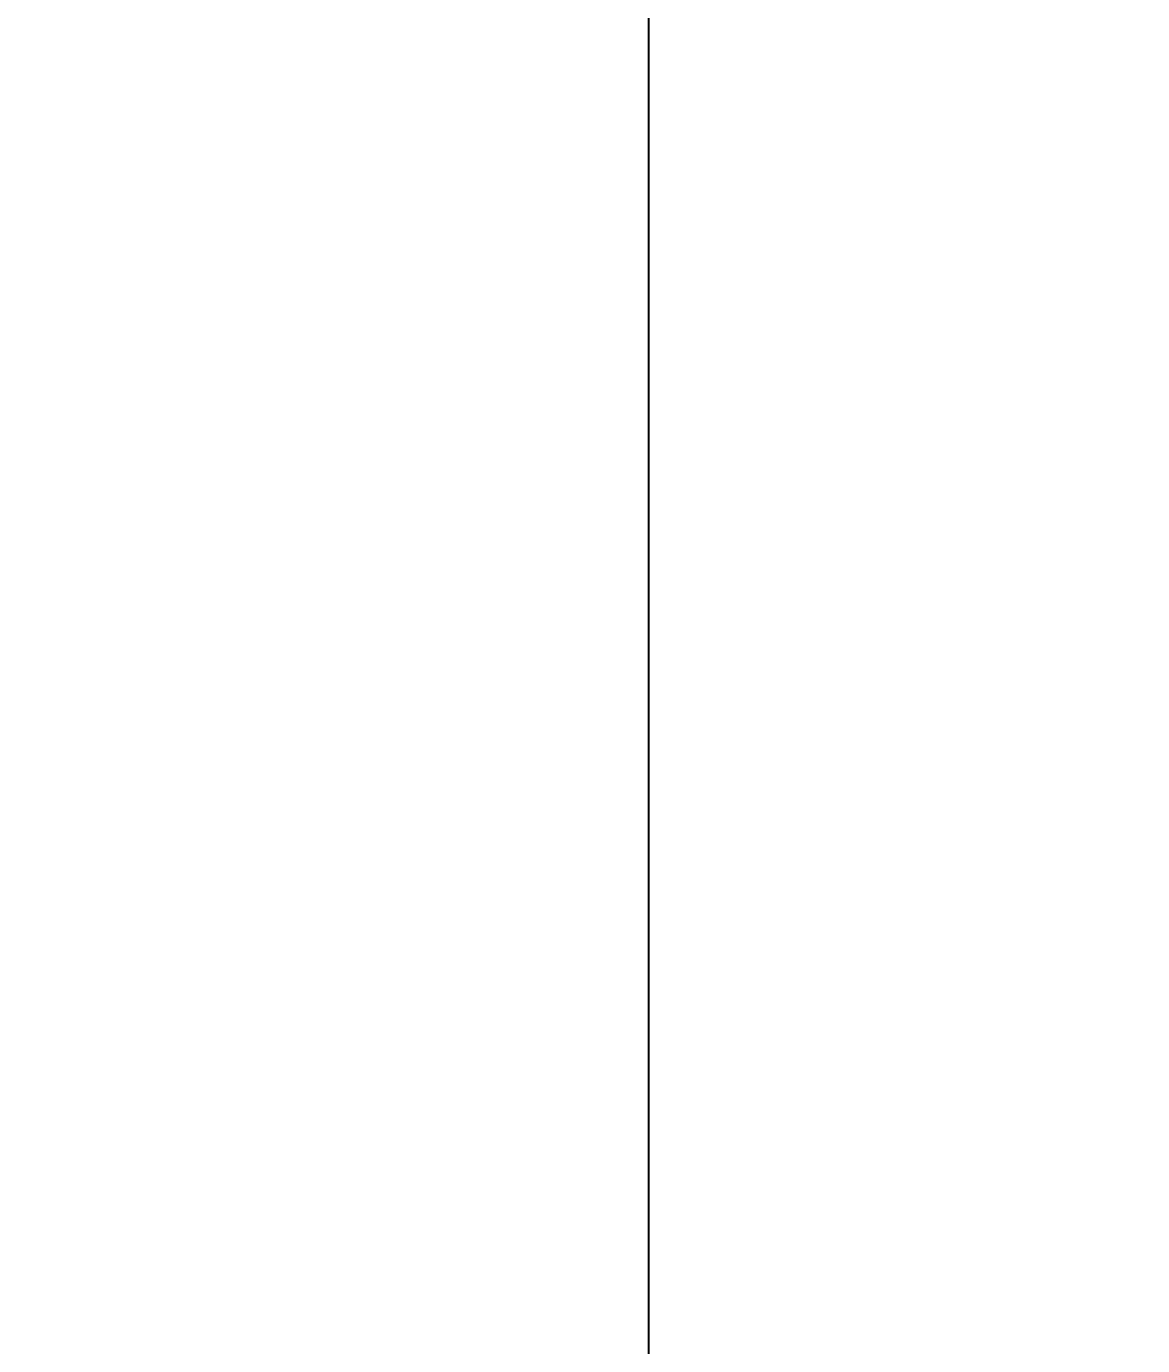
# Model space of a CAD drawing. Header units: inches. Extents: x 2620 to 4317, y 1826 to 2873.
# Drawn here: x 2731 to 2858.9, y 2184.9 to 2336 of the extents above; entities that cross this region are included whole.
import ezdxf

# ---------------------------------------------------------------- set-up
doc = ezdxf.new("R2010")
doc.units = ezdxf.units.IN
doc.header["$MEASUREMENT"] = 0
doc.styles.get("Standard").update_dxf_attribs({"font": 'arial.ttf'})
doc.dimstyles.new('Annotative', dxfattribs={"dimscale": 0, "dimtxt": 25, "dimasz": 25, "dimexe": 0.18, "dimexo": 0.0625, "dimgap": 0.09, "dimtad": 0, "dimtih": 1, "dimtoh": 1, "dimdec": 4, "dimzin": 0, "dimdsep": 46, "dimtxsty": 'Standard', "dimcen": 0.09, "dimclrd": 1, "dimclre": 1, "dimadec": 0, "dimazin": 0, "dimtfac": 1, "dimtdec": 4, "dimtofl": 0, "dimtmove": 0, "dimatfit": 3, "dimfxl": 1, "dimtolj": 1, "dimtzin": 0, "dimarcsym": 0})

# ---------------------------------------------------------------- blocks, each defined once
blk = doc.blocks.new('*D4')
at = {"color": 1, "lineweight": -2, "transparency": 16777216}
for p, q in [((2996.19, 2872.99), (2802.14, 2872.99)), ((2802.32, 2847.99), (2802.32, 2441.85)), ((2802.32, 2009.99), (2802.32, 2416.14)), ((2996.19, 1984.99), (2802.14, 1984.99))]:
    blk.add_line(p, q, dxfattribs=at)
at = {"color": 1, "transparency": 16777216}
for points in [[(2798.16, 2847.99), (2806.49, 2847.99), (2802.32, 2872.99)], [(2798.16, 2009.99), (2806.49, 2009.99), (2802.32, 1984.99)]]:
    blk.add_solid(points, dxfattribs=at)
at = {"layer": 'Defpoints', "color": 0, "transparency": 16777216}
for p in [(2996.25, 2872.99), (2802.32, 1984.99), (2996.25, 1984.99)]:
    blk.add_point(p, dxfattribs=at)
at = {"color": 0, "transparency": 16777216, "insert": (2802.32, 2428.99), "char_height": 25, "attachment_point": 5}
blk.add_mtext('\\A1;888.0000', dxfattribs=at)

msp = doc.modelspace()

# ---------------------------------------------------------------- dimensions: what is measured, and where the dimension line sits
dim = msp.add_linear_dim(base=(2802.32271, 1984.99441), p1=(2996.24991, 2872.99441), p2=(2996.24991, 1984.99441), angle=90, dimstyle='Annotative')
dim.commit()
dim.dimension.update_dxf_attribs({"geometry": '*D4', "text_midpoint": (2802.32271, 2428.99441)})

doc.saveas('drawing.dxf')
